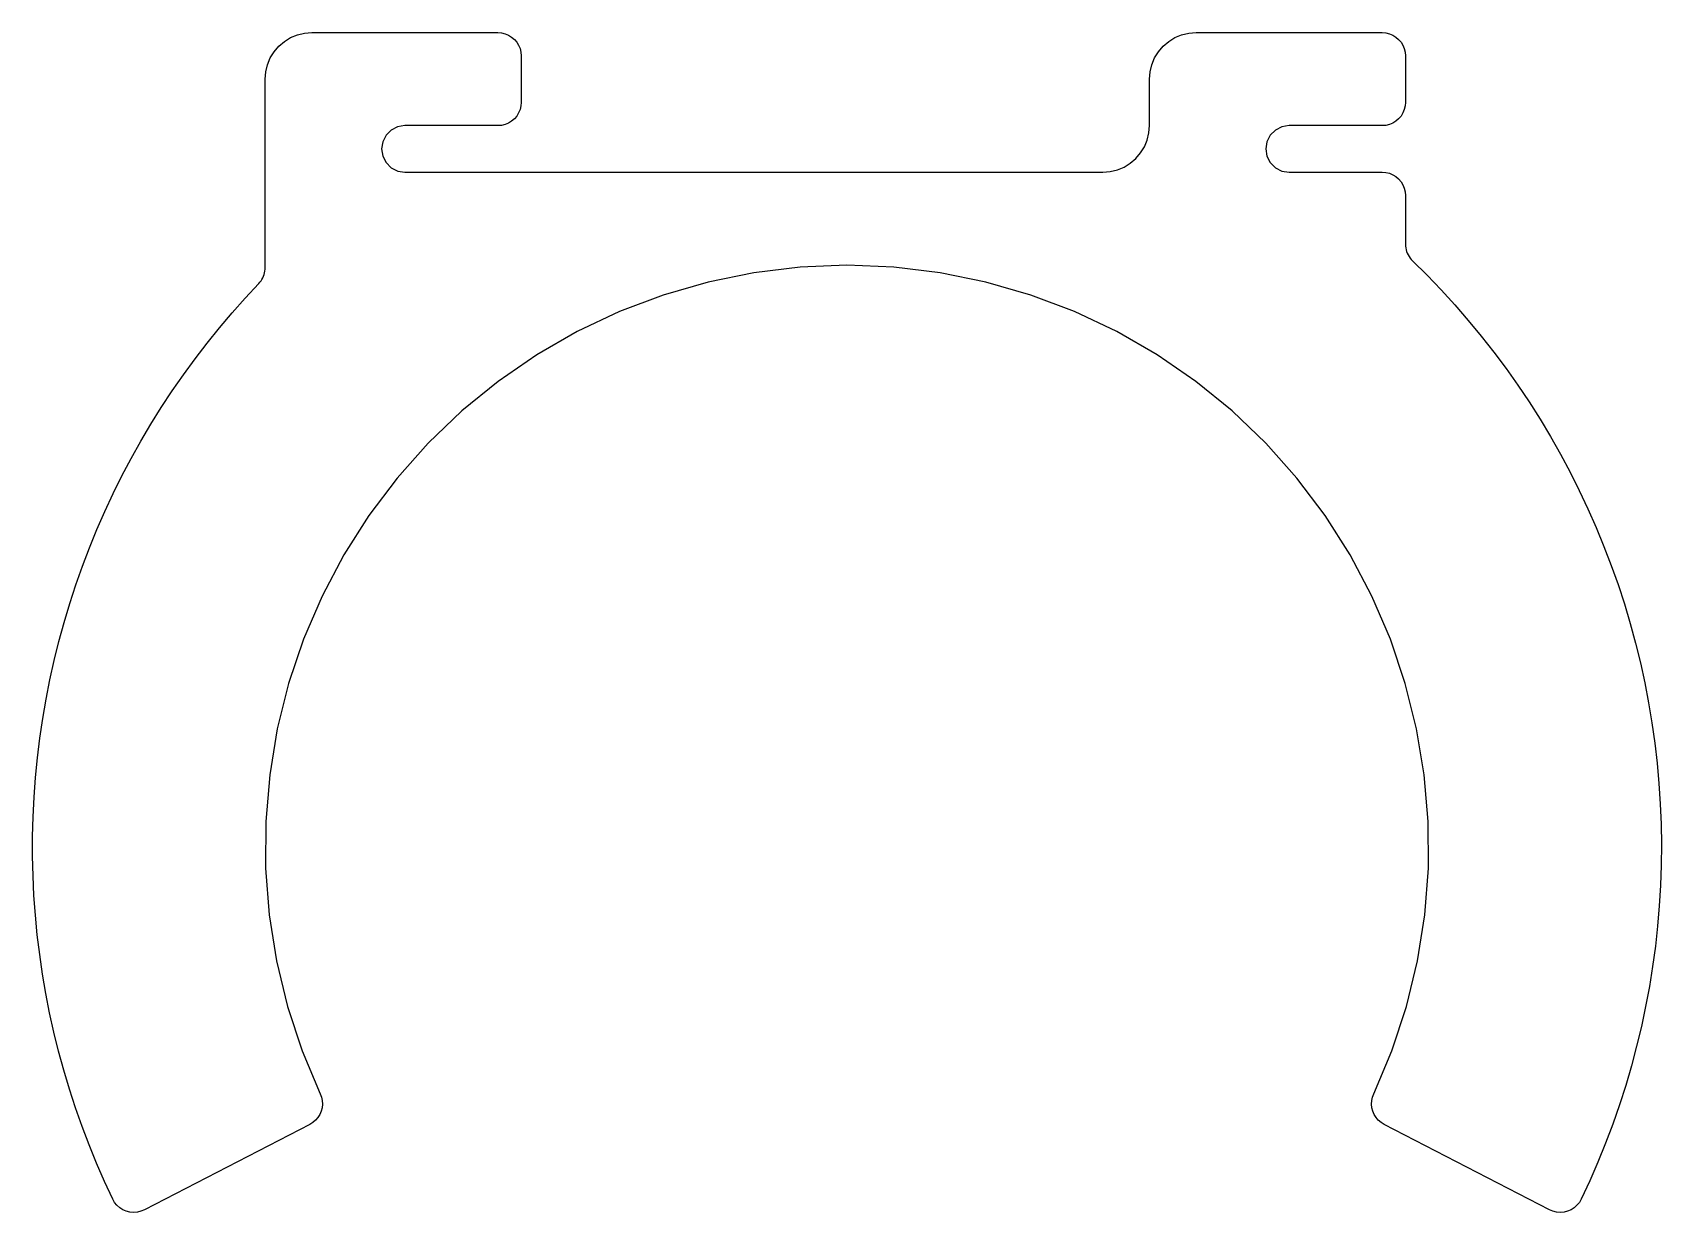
# Model space of a CAD drawing. Header units: metres. Extents: x 68.2 to 138.2, y 39.3 to 90.
import ezdxf

# ---------------------------------------------------------------- set-up
doc = ezdxf.new("R2010")
doc.units = ezdxf.units.M

msp = doc.modelspace()

# ---------------------------------------------------------------- linework, layer by layer
for p, q in [((78.792, 89.405), (79.031, 89.609)), ((79.031, 89.609), (79.299, 89.773)), ((79.299, 89.773), (79.589, 89.893)), ((79.589, 89.893), (79.894, 89.967)), ((79.894, 89.967), (80.207, 89.991)), ((80.207, 89.991), (88.207, 89.991)), ((88.207, 89.991), (88.363, 89.979)), ((88.363, 89.979), (88.516, 89.942)), ((88.516, 89.942), (88.661, 89.882)), ((88.661, 89.882), (88.794, 89.8)), ((88.794, 89.8), (88.914, 89.698)), ((88.914, 89.698), (89.016, 89.579)), ((116.792, 89.405), (117.031, 89.609)), ((117.031, 89.609), (117.299, 89.773)), ((117.299, 89.773), (117.589, 89.893)), ((117.589, 89.893), (117.894, 89.967)), ((117.894, 89.967), (118.207, 89.991)), ((118.207, 89.991), (126.207, 89.991)), ((126.207, 89.991), (126.363, 89.979)), ((126.363, 89.979), (126.516, 89.942)), ((126.516, 89.942), (126.661, 89.882)), ((126.661, 89.882), (126.794, 89.8)), ((126.794, 89.8), (126.914, 89.698)), ((126.914, 89.698), (127.016, 89.579)), ((78.305, 88.609), (78.425, 88.899)), ((78.425, 88.899), (78.589, 89.167)), ((78.589, 89.167), (78.792, 89.405)), ((89.016, 89.579), (89.098, 89.445)), ((89.098, 89.445), (89.158, 89.3)), ((89.158, 89.3), (89.194, 89.148)), ((89.194, 89.148), (89.207, 88.991)), ((89.207, 88.991), (89.207, 86.991)), ((116.305, 88.609), (116.425, 88.899)), ((116.425, 88.899), (116.589, 89.167)), ((116.589, 89.167), (116.792, 89.405)), ((127.016, 89.579), (127.098, 89.445)), ((127.098, 89.445), (127.158, 89.3)), ((127.158, 89.3), (127.194, 89.148)), ((127.194, 89.148), (127.207, 88.991)), ((127.207, 88.991), (127.207, 86.991)), ((78.207, 87.991), (78.231, 88.304)), ((78.231, 88.304), (78.305, 88.609)), ((116.207, 87.991), (116.231, 88.304)), ((116.231, 88.304), (116.305, 88.609)), ((78.207, 84.991), (78.207, 87.991)), ((116.207, 85.991), (116.207, 87.991)), ((89.194, 86.835), (89.158, 86.682)), ((89.207, 86.991), (89.194, 86.835)), ((127.194, 86.835), (127.158, 86.682)), ((127.207, 86.991), (127.194, 86.835)), ((88.661, 86.1), (88.516, 86.04)), ((88.794, 86.182), (88.661, 86.1)), ((88.914, 86.284), (88.794, 86.182)), ((89.016, 86.403), (88.914, 86.284)), ((89.098, 86.537), (89.016, 86.403)), ((89.158, 86.682), (89.098, 86.537)), ((126.661, 86.1), (126.516, 86.04)), ((126.794, 86.182), (126.661, 86.1)), ((126.914, 86.284), (126.794, 86.182)), ((127.016, 86.403), (126.914, 86.284)), ((127.098, 86.537), (127.016, 86.403)), ((127.158, 86.682), (127.098, 86.537)), ((83.397, 85.579), (83.255, 85.3)), ((83.619, 85.8), (83.397, 85.579)), ((83.898, 85.942), (83.619, 85.8)), ((84.207, 85.991), (83.898, 85.942)), ((88.207, 85.991), (84.207, 85.991)), ((88.363, 86.003), (88.207, 85.991)), ((88.516, 86.04), (88.363, 86.003)), ((116.109, 85.373), (116.182, 85.678)), ((116.182, 85.678), (116.207, 85.991)), ((121.398, 85.579), (121.256, 85.3)), ((121.619, 85.8), (121.398, 85.579)), ((121.898, 85.942), (121.619, 85.8)), ((122.207, 85.991), (121.898, 85.942)), ((126.207, 85.991), (122.207, 85.991)), ((126.363, 86.003), (126.207, 85.991)), ((126.516, 86.04), (126.363, 86.003)), ((78.207, 79.891), (78.207, 84.991)), ((83.255, 85.3), (83.207, 84.991)), ((83.207, 84.991), (83.256, 84.681)), ((115.621, 84.577), (115.825, 84.816)), ((115.825, 84.816), (115.989, 85.083)), ((115.989, 85.083), (116.109, 85.373)), ((121.256, 85.3), (121.207, 84.991)), ((121.207, 84.991), (121.256, 84.682)), ((83.256, 84.681), (83.398, 84.403)), ((83.398, 84.403), (83.62, 84.182)), ((83.62, 84.182), (83.899, 84.04)), ((83.899, 84.04), (84.208, 83.991)), ((114.207, 83.991), (114.52, 84.016)), ((114.52, 84.016), (114.825, 84.089)), ((114.825, 84.089), (115.115, 84.209)), ((115.115, 84.209), (115.382, 84.373)), ((115.382, 84.373), (115.621, 84.577)), ((121.256, 84.682), (121.398, 84.403)), ((121.398, 84.403), (121.619, 84.182)), ((121.619, 84.182), (121.898, 84.04)), ((121.898, 84.04), (122.207, 83.991)), ((84.207, 83.991), (114.207, 83.991)), ((122.207, 83.991), (126.207, 83.991)), ((126.207, 83.991), (126.363, 83.979)), ((126.363, 83.979), (126.516, 83.942)), ((126.516, 83.942), (126.661, 83.882)), ((126.661, 83.882), (126.794, 83.8)), ((126.794, 83.8), (126.914, 83.698)), ((126.914, 83.698), (127.016, 83.579)), ((127.016, 83.579), (127.098, 83.445)), ((127.098, 83.445), (127.158, 83.3)), ((127.158, 83.3), (127.194, 83.148)), ((127.194, 83.148), (127.207, 82.991)), ((127.207, 82.991), (127.207, 80.895)), ((127.207, 80.895), (127.21, 80.815)), ((127.21, 80.815), (127.22, 80.735)), ((127.22, 80.735), (127.236, 80.656)), ((127.236, 80.656), (127.258, 80.579)), ((127.258, 80.579), (127.286, 80.504)), ((127.286, 80.504), (127.321, 80.431)), ((78.195, 79.739), (78.204, 79.815)), ((78.204, 79.815), (78.207, 79.891)), ((101.2, 79.91), (99.205, 79.669)), ((103.207, 79.991), (101.2, 79.91)), ((105.214, 79.91), (103.207, 79.991)), ((107.208, 79.669), (105.214, 79.91)), ((127.321, 80.431), (127.361, 80.362)), ((127.361, 80.362), (127.406, 80.296)), ((127.406, 80.296), (127.457, 80.233)), ((127.457, 80.233), (127.512, 80.175)), ((127.512, 80.175), (128.134, 79.56)), ((77.35, 78.58), (77.929, 79.199)), ((77.929, 79.199), (77.98, 79.256)), ((77.98, 79.256), (78.026, 79.317)), ((78.026, 79.317), (78.067, 79.381)), ((78.067, 79.381), (78.103, 79.449)), ((78.103, 79.449), (78.135, 79.518)), ((78.135, 79.518), (78.16, 79.59)), ((78.16, 79.59), (78.181, 79.664)), ((78.181, 79.664), (78.195, 79.739)), ((97.237, 79.268), (95.307, 78.71)), ((99.205, 79.669), (97.237, 79.268)), ((109.176, 79.268), (107.208, 79.669)), ((111.106, 78.71), (109.176, 79.268)), ((128.134, 79.56), (128.741, 78.928)), ((76.786, 77.947), (77.35, 78.58)), ((95.307, 78.71), (93.428, 78)), ((112.985, 78), (111.106, 78.71)), ((128.741, 78.928), (129.332, 78.282)), ((76.238, 77.3), (76.786, 77.947)), ((93.428, 78), (91.613, 77.14)), ((114.801, 77.14), (112.985, 78)), ((129.332, 78.282), (129.906, 77.621)), ((75.705, 76.64), (76.238, 77.3)), ((91.613, 77.14), (89.872, 76.138)), ((116.541, 76.138), (114.801, 77.14)), ((129.906, 77.621), (130.464, 76.947)), ((75.189, 75.967), (75.705, 76.64)), ((130.464, 76.947), (131.005, 76.258)), ((74.689, 75.283), (75.189, 75.967)), ((89.872, 76.138), (88.217, 74.999)), ((118.196, 74.999), (116.541, 76.138)), ((131.005, 76.258), (131.528, 75.556)), ((74.206, 74.586), (74.689, 75.283)), ((88.217, 74.999), (86.659, 73.731)), ((119.754, 73.731), (118.196, 74.999)), ((131.528, 75.556), (132.033, 74.841)), ((73.74, 73.878), (74.206, 74.586)), ((132.033, 74.841), (132.521, 74.114)), ((73.291, 73.158), (73.74, 73.878)), ((86.659, 73.731), (85.208, 72.342)), ((121.205, 72.342), (119.754, 73.731)), ((132.521, 74.114), (132.99, 73.375)), ((72.859, 72.428), (73.291, 73.158)), ((132.99, 73.375), (133.44, 72.624)), ((72.446, 71.688), (72.859, 72.428)), ((85.208, 72.342), (83.873, 70.841)), ((122.54, 70.841), (121.205, 72.342)), ((133.44, 72.624), (133.872, 71.863)), ((72.051, 70.938), (72.446, 71.688)), ((133.872, 71.863), (134.284, 71.09)), ((71.673, 70.178), (72.051, 70.938)), ((83.873, 70.841), (82.663, 69.238)), ((123.75, 69.238), (122.54, 70.841)), ((134.284, 71.09), (134.677, 70.308)), ((71.315, 69.41), (71.673, 70.178)), ((134.677, 70.308), (135.05, 69.516)), ((70.975, 68.633), (71.315, 69.41)), ((135.05, 69.516), (135.404, 68.715)), ((70.654, 67.848), (70.975, 68.633)), ((82.663, 69.238), (81.586, 67.542)), ((124.828, 67.542), (123.75, 69.238)), ((135.404, 68.715), (135.737, 67.906)), ((135.737, 67.906), (136.05, 67.088)), ((70.352, 67.056), (70.654, 67.848)), ((81.586, 67.542), (80.648, 65.766)), ((125.765, 65.766), (124.828, 67.542)), ((70.069, 66.257), (70.352, 67.056)), ((136.05, 67.088), (136.342, 66.263)), ((69.806, 65.451), (70.069, 66.257)), ((136.342, 66.263), (136.614, 65.43)), ((69.563, 64.639), (69.806, 65.451)), ((80.648, 65.766), (79.856, 63.92)), ((126.558, 63.92), (125.765, 65.766)), ((136.614, 65.43), (136.864, 64.592)), ((69.339, 63.821), (69.563, 64.639)), ((136.864, 64.592), (137.094, 63.747)), ((69.135, 62.998), (69.339, 63.821)), ((79.856, 63.92), (79.214, 62.017)), ((127.199, 62.017), (126.558, 63.92)), ((137.094, 63.747), (137.302, 62.896)), ((68.951, 62.17), (69.135, 62.998)), ((137.302, 62.896), (137.489, 62.041)), ((68.787, 61.338), (68.951, 62.17)), ((79.214, 62.017), (78.727, 60.068)), ((127.686, 60.068), (127.199, 62.017)), ((137.489, 62.041), (137.655, 61.182)), ((68.643, 60.502), (68.787, 61.338)), ((137.655, 61.182), (137.799, 60.318)), ((68.52, 59.663), (68.643, 60.502)), ((137.799, 60.318), (137.921, 59.451)), ((68.417, 58.822), (68.52, 59.663)), ((78.727, 60.068), (78.399, 58.086)), ((128.014, 58.086), (127.686, 60.068)), ((68.334, 57.978), (68.417, 58.822)), ((137.921, 59.451), (138.022, 58.581)), ((138.022, 58.581), (138.101, 57.71)), ((68.272, 57.132), (68.334, 57.978)), ((78.399, 58.086), (78.231, 56.084)), ((128.183, 56.084), (128.014, 58.086)), ((138.101, 57.71), (138.158, 56.836)), ((68.231, 56.285), (68.272, 57.132)), ((138.158, 56.836), (138.193, 55.961)), ((68.21, 55.438), (68.231, 56.285)), ((78.231, 56.084), (78.223, 54.076)), ((128.19, 54.076), (128.183, 56.084)), ((68.209, 54.59), (68.21, 55.438)), ((138.193, 55.961), (138.207, 55.086)), ((138.207, 55.086), (138.198, 54.21)), ((68.229, 53.742), (68.209, 54.59)), ((78.223, 54.076), (78.378, 52.073)), ((128.036, 52.073), (128.19, 54.076)), ((138.198, 54.21), (138.167, 53.335)), ((68.269, 52.895), (68.229, 53.742)), ((138.167, 53.335), (138.115, 52.462)), ((68.33, 52.05), (68.269, 52.895)), ((68.412, 51.206), (68.33, 52.05)), ((78.378, 52.073), (78.692, 50.089)), ((127.721, 50.089), (128.036, 52.073)), ((138.115, 52.462), (138.041, 51.589)), ((68.514, 50.364), (68.412, 51.206)), ((138.041, 51.589), (137.945, 50.719)), ((137.945, 50.719), (137.827, 49.852)), ((68.636, 49.525), (68.514, 50.364)), ((78.692, 50.089), (79.165, 48.136)), ((127.249, 48.136), (127.721, 50.089)), ((137.827, 49.852), (137.688, 48.987)), ((68.779, 48.689), (68.636, 49.525)), ((68.942, 47.857), (68.779, 48.689)), ((137.688, 48.987), (137.527, 48.127)), ((69.124, 47.029), (68.942, 47.857)), ((79.165, 48.136), (79.793, 46.228)), ((126.621, 46.228), (127.249, 48.136)), ((137.527, 48.127), (137.344, 47.271)), ((69.327, 46.206), (69.124, 47.029)), ((137.344, 47.271), (137.141, 46.419)), ((69.55, 45.387), (69.327, 46.206)), ((79.793, 46.228), (80.572, 44.377)), ((125.842, 44.377), (126.621, 46.228)), ((137.141, 46.419), (136.916, 45.573)), ((136.916, 45.573), (136.67, 44.733)), ((69.793, 44.575), (69.55, 45.387)), ((70.055, 43.769), (69.793, 44.575)), ((80.572, 44.377), (80.626, 44.234)), ((80.626, 44.234), (80.658, 44.084)), ((125.756, 44.084), (125.787, 44.234)), ((125.787, 44.234), (125.842, 44.377)), ((136.67, 44.733), (136.403, 43.899)), ((70.336, 42.969), (70.055, 43.769)), ((80.553, 43.49), (80.472, 43.36)), ((80.613, 43.63), (80.553, 43.49)), ((80.651, 43.779), (80.613, 43.63)), ((80.666, 43.931), (80.651, 43.779)), ((80.658, 44.084), (80.666, 43.931)), ((125.747, 43.931), (125.756, 44.084)), ((125.762, 43.779), (125.747, 43.931)), ((125.8, 43.63), (125.762, 43.779)), ((125.86, 43.49), (125.8, 43.63)), ((125.941, 43.36), (125.86, 43.49)), ((136.403, 43.899), (136.115, 43.072)), ((70.637, 42.176), (70.336, 42.969)), ((80.125, 43.064), (73.014, 39.389)), ((80.256, 43.144), (80.125, 43.064)), ((80.372, 43.244), (80.256, 43.144)), ((80.472, 43.36), (80.372, 43.244)), ((126.041, 43.244), (125.941, 43.36)), ((126.158, 43.144), (126.041, 43.244)), ((126.288, 43.064), (126.158, 43.144)), ((133.399, 39.389), (126.288, 43.064)), ((136.115, 43.072), (135.806, 42.253)), ((70.957, 41.391), (70.637, 42.176)), ((135.806, 42.253), (135.478, 41.442)), ((71.296, 40.614), (70.957, 41.391)), ((135.478, 41.442), (135.129, 40.639)), ((71.654, 39.845), (71.296, 40.614)), ((135.129, 40.639), (134.76, 39.845)), ((71.734, 39.707), (71.654, 39.845)), ((71.836, 39.583), (71.734, 39.707)), ((71.955, 39.477), (71.836, 39.583)), ((72.091, 39.392), (71.955, 39.477)), ((72.238, 39.329), (72.091, 39.392)), ((72.393, 39.291), (72.238, 39.329)), ((72.552, 39.278), (72.393, 39.291)), ((72.712, 39.29), (72.552, 39.278)), ((72.867, 39.327), (72.712, 39.29)), ((73.014, 39.389), (72.867, 39.327)), ((133.546, 39.327), (133.399, 39.389)), ((133.702, 39.29), (133.546, 39.327)), ((133.861, 39.278), (133.702, 39.29)), ((134.02, 39.291), (133.861, 39.278)), ((134.176, 39.329), (134.02, 39.291)), ((134.323, 39.392), (134.176, 39.329)), ((134.458, 39.477), (134.323, 39.392)), ((134.578, 39.583), (134.458, 39.477)), ((134.679, 39.707), (134.578, 39.583)), ((134.76, 39.845), (134.679, 39.707))]:
    msp.add_line(p, q)

doc.saveas('drawing.dxf')
